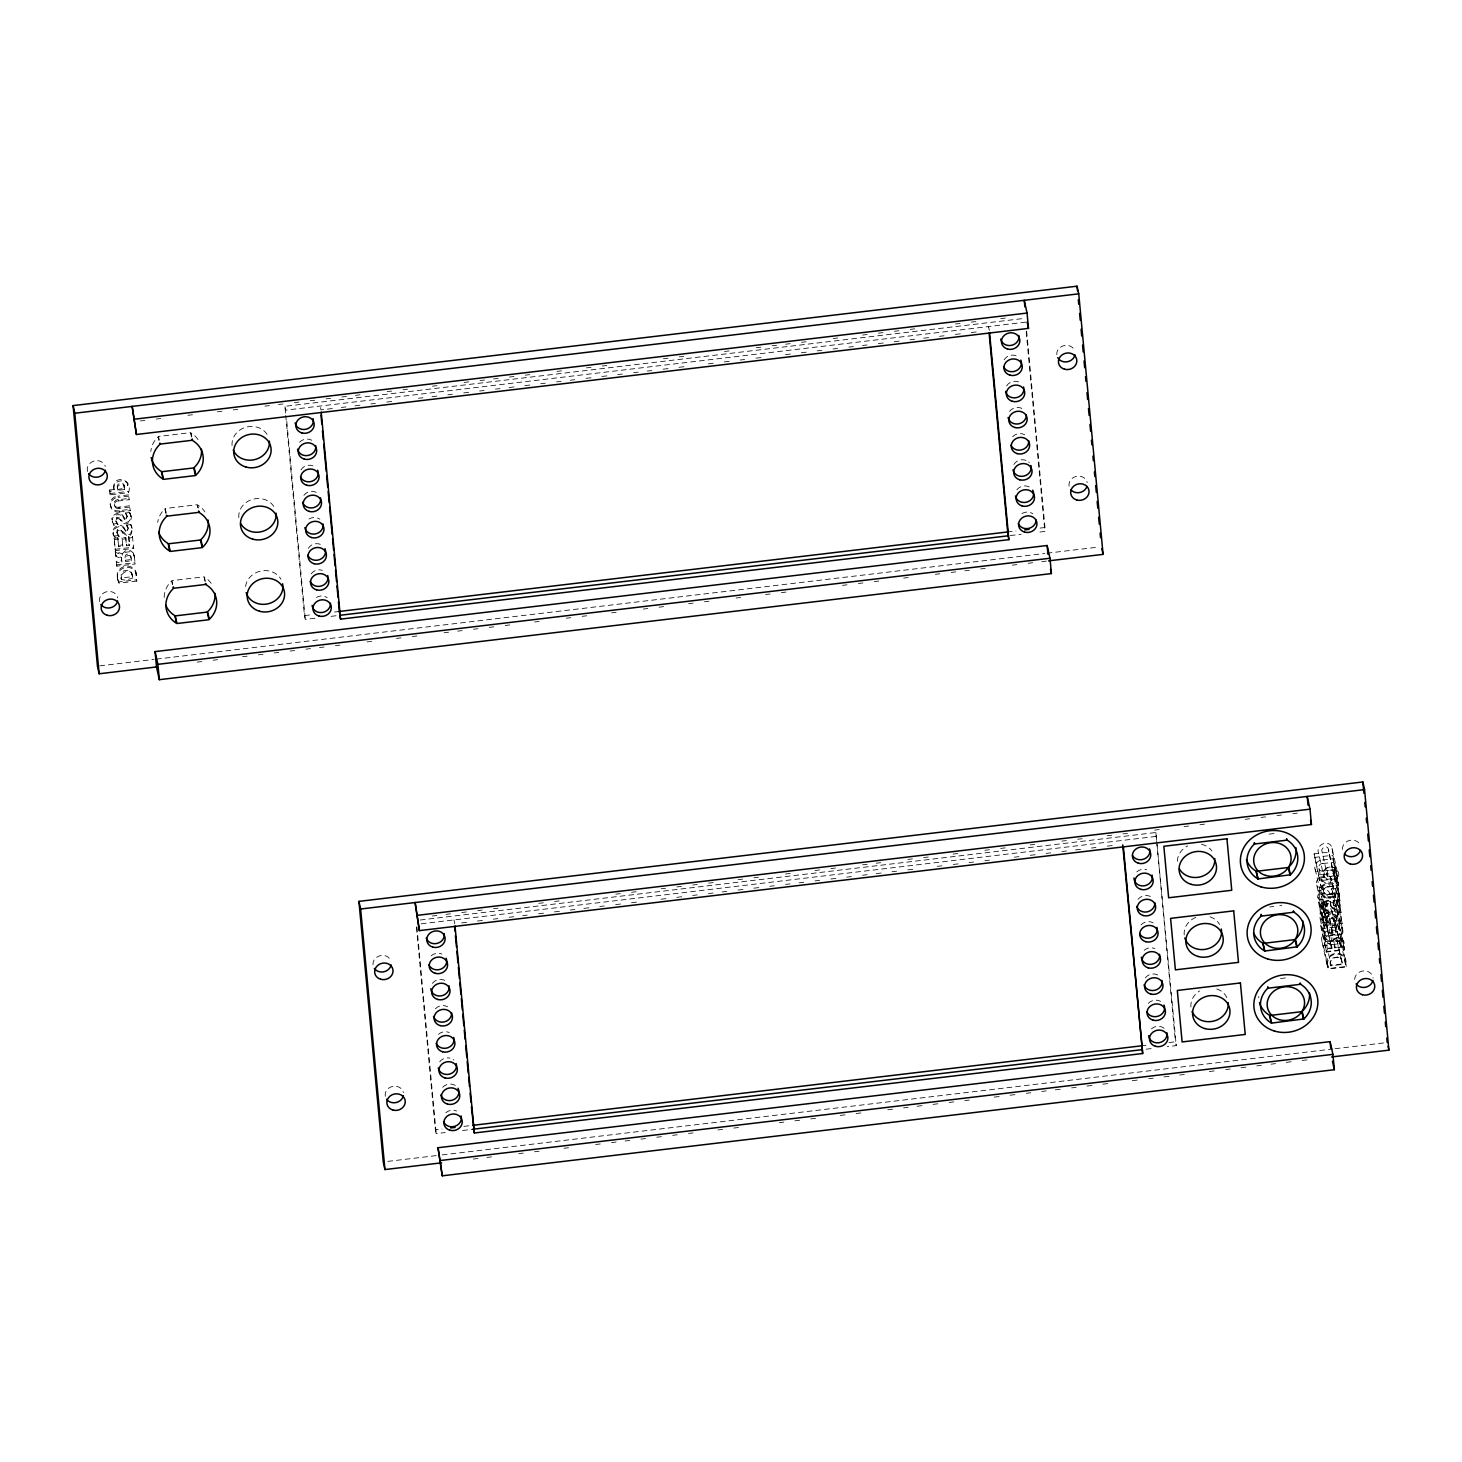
<?xml version="1.0" encoding="UTF-8"?>
<svg xmlns="http://www.w3.org/2000/svg" width="1462" height="1462" viewBox="0 0 1462 1462"><rect width="100%" height="100%" fill="white"/><g stroke="black" fill="none" stroke-linecap="round" stroke-linejoin="round"><path stroke-width="0.75" stroke-dasharray="5 3.75" d="M114.822 537.029C108.407 529.719 122.15 521.258 125.403 530.944A5.428 4.843 -12.5 0 0 125.878 531.547L126.097 531.748M115.26 551.064L115.535 552.344L122.388 555.194L122.095 553.915L115.26 551.064L115.644 555.121L121.364 557.461L121.675 559.836A15.497 13.834 -12.5 0 0 121.986 561.938L116.503 562.596L116.211 561.317L121.711 560.677L122.004 561.938M1331.663 944.817L1325.906 941.967C1322.306 934.858 1334.989 930.289 1336.688 937.763L1342.189 963.951L1331.096 965.267L1325.778 941.29C1323.896 936.228 1331.644 944.434 1332.887 940.413A5.172 4.624 -12.5 0 1 1335.044 938.677L1336.305 938.257A7.602 6.78 -12.5 0 1 1337.894 938.037L1339.649 938.202A4.697 4.203 -12.5 0 1 1341.129 938.878L1343.249 942.259L1344.017 949.459L1326.802 951.506L1326.564 948.966L1332.174 948.308A14.309 12.774 -12.5 0 1 1331.681 944.817M130.081 514.057L129.789 512.778A6.177 5.519 -12.5 0 1 130.575 515.245C131.251 518.297 129.789 521.971 126.408 522.409C122.991 523.926 116.668 514.533 122.296 522.391C127.413 527.106 133.535 519.101 130.538 514.514M121.364 557.461L121.383 558.575A15.497 13.834 -12.5 0 0 121.711 560.677M122.095 553.915L125.348 550.882L130.337 550.571L133.298 552.928L134.595 557.698L133.17 553.605L130.045 551.704L125.385 552.27L122.406 555.14M1326.655 917.789C1328.83 912.745 1337.931 912.928 1338.662 918.922L1344.638 949.916L1326.272 952.091L1320.771 925.19L1326.272 924.532A15.607 13.926 -12.5 0 1 1325.924 921.334L1320.186 918.995L1319.821 914.938L1326.655 917.789L1331.827 941.126L1324.992 938.275L1318.614 902.127L1322.361 901.67L1328.245 932.628L1332.357 932.153L1326.527 901.762L1330.256 901.323L1336.085 931.696L1339.119 931.349L1333.253 900.592L1336.999 900.153L1342.171 923.491L1343.176 934.328L1324.828 936.521L1323.786 925.464L1318.614 902.127M1344.053 943.63C1344.839 938.001 1334.623 934.309 1335.902 941.199A2.833 2.54 -12.5 0 0 1335.044 941.857L1334.203 945.695A14.437 12.884 -12.5 0 0 1334.605 948.016L1341.239 947.23L1339.813 941.309A2.357 2.102 -12.5 0 0 1339.046 940.87L1325.815 941.473M1335.482 906.001L1336.761 902.876L1330.128 876.889L1334.331 876.615A6.104 5.446 -12.5 0 1 1335.135 879.119C1334.879 898.49 1320.35 872.522 1320.35 884.327L1325.595 907.92L1327.405 910.698L1323.348 911.192L1322.233 909.455L1316.714 885.058C1313.918 878.114 1326.144 873.399 1328.574 881.549A5.428 4.843 -12.5 0 0 1329.031 882.153L1329.25 882.354M1336.487 937.672L1341.294 938.33L1343.834 942.259M125.75 518.791L127.121 516.269L125.988 520.07M126.865 530.779L128.217 528.184L127.103 532.058M1330.292 882.664L1331.535 879.283L1336.743 902.785M1331.425 894.634L1332.668 891.345L1337.931 915.121L1336.597 917.99M140.389 420.946L144.921 420.416M156.233 419.064L160.765 418.534M187.94 415.299L192.472 414.751M217.363 411.791L221.895 411.261M233.226 409.908L237.739 409.378M264.914 406.144L269.447 405.595M278.493 404.517L283.025 403.987M294.355 402.635L298.888 402.105M310.2 400.752L314.732 400.222M326.044 398.87L330.576 398.322M341.907 396.988L346.421 396.44M355.485 395.361L360.017 394.831M387.174 391.597L391.706 391.067M403.037 389.714L407.551 389.166M432.46 386.206L436.992 385.676M464.167 382.441L468.699 381.911M480.011 380.559L484.543 380.01M493.589 378.932L498.122 378.402M509.452 377.05L513.966 376.52M525.297 375.167L529.829 374.637M556.985 371.403L561.518 370.855M586.426 367.894L590.959 367.364M602.271 366.012L606.803 365.482M663.401 358.738L667.933 358.208M679.263 356.856L683.777 356.326M724.549 351.465L729.063 350.935M756.238 347.7L760.77 347.17M772.082 345.818L776.614 345.288M785.679 344.21L790.193 343.661M801.523 342.309L806.055 341.779M833.212 338.544L837.744 338.014M862.653 335.054L867.185 334.506M878.498 333.153L883.03 332.623M894.36 331.271L898.874 330.741M910.205 329.389L914.737 328.859M955.49 323.997L960.022 323.467M971.335 322.115L975.867 321.585M1000.776 318.625L1005.289 318.076M285.529 413.088L284.889 406.326L1024.935 318.314M1025.794 322.133L285.73 410.146L284.889 406.326M332.331 408.538L321 409.872L320.16 406.052M341.395 407.459L345.927 406.911M354.992 405.833L361.79 405.029M370.855 403.951L375.387 403.421M386.699 402.068L393.497 401.264M418.424 398.285L422.957 397.755M432.021 396.677L438.819 395.873M447.884 394.795L452.416 394.247M463.728 392.912L470.526 392.09M479.591 391.012L484.123 390.482M495.454 389.13L499.986 388.6M509.05 387.521L515.848 386.699M524.913 385.621L531.711 384.817M540.757 383.738L545.289 383.208M556.62 381.856L561.152 381.326M570.217 380.248L574.749 379.7M586.079 378.347L592.878 377.543M601.942 376.465L608.74 375.661M617.786 374.583L622.319 374.034M633.649 372.7L638.181 372.152M647.246 371.074L651.778 370.544M663.108 369.192L669.907 368.387M678.971 367.309L685.769 366.505M708.412 363.8L715.21 362.996M724.275 361.918L731.073 361.114M740.137 360.036L744.67 359.488M756 358.153L762.798 357.331M785.441 354.645L792.24 353.841M801.304 352.762L808.102 351.94M817.167 350.862L821.699 350.332M833.029 348.979L837.562 348.449M848.874 347.097L853.406 346.567M862.47 345.489L867.003 344.941M878.333 343.588L885.131 342.784M894.196 341.706L900.994 340.902M910.058 339.824L914.591 339.275M923.637 338.197L930.435 337.393M939.499 336.315L944.032 335.785M955.362 334.433L962.16 333.628M971.225 332.55L978.023 331.746M109.559 490.008L114.091 489.459L114.383 490.739L109.833 491.269L109.559 490.008L110.162 494.832L128.528 492.657C133.846 477.891 110.783 474.108 114.091 489.459M118.056 490.3A15.863 14.163 -12.5 0 1 117.892 489.423L124.215 488.253L124.489 489.532L118.056 490.3L117.764 489.021A15.863 14.163 -12.5 0 1 117.618 488.162C114.913 482.423 126.244 480.76 124.215 488.253M109.888 493.571L128.236 491.378L128.528 492.657M128.565 494.887L118.038 496.13L118.312 497.409L128.857 496.148L128.565 494.887L129.186 499.712L118.568 500.973L118.276 499.712L128.894 498.451L129.186 499.712M129.588 505.815L118.97 507.076L119.244 508.356L129.88 507.095L129.588 505.815L130.209 510.658L119.665 511.901L119.391 510.64L129.917 509.379L130.209 510.658M125.568 513.016L129.606 512.541L129.88 513.82L125.86 514.295L125.568 513.016L127.103 516.196L126.171 513.747M113.616 523.981L117.673 523.506L117.965 524.767L113.89 525.26L112.245 521.039L113.707 525.041M126.701 525.004L130.721 524.529L130.995 525.808L126.975 526.283L126.701 525.004L128.382 528.677M114.73 535.969L118.806 535.494L119.08 536.755L115.023 537.248C107.475 530.085 120.725 519.156 125.129 529.683A5.428 4.843 -12.5 0 0 125.586 530.267L125.823 530.468M132.439 536.28L133.736 548.414L115.37 550.589L114.054 538.254L117.801 537.815L118.787 546.697L122.899 546.221L121.967 537.906L125.695 537.449L126.646 545.765L129.679 545.417L128.693 536.718L132.439 536.28L132.713 537.559L128.985 537.998M114.054 538.254L114.347 539.533L118.075 539.094M125.988 538.729L122.241 539.167L121.967 537.906M117.801 537.815L118.513 545.436L122.625 544.942L122.899 546.221M125.695 537.449L126.353 544.504L129.387 544.138L129.679 545.417M115.096 549.31L133.444 547.135L133.736 548.414M125.33 560.238L130.886 559.58L131.16 560.86L125.604 561.518L125.33 560.238A12.299 10.983 -12.5 0 1 125.147 559.306L125.421 560.586A12.299 10.983 -12.5 0 0 125.604 561.518M116.54 564.88L134.906 562.706L135.18 563.985L116.832 566.159L116.211 561.317M132.457 576.741L131.489 572.318L128.455 570.18L123.758 570.856L121.108 574.237L121.565 578.915L121.328 577.874L132.457 576.741L132.75 578.02C106.525 587.267 130.94 558.648 132.75 578.02M136.788 581.072L119.08 583.174L118.806 581.913L136.496 579.793L136.788 581.072L135.71 572.757M285.73 415.336L304.443 615.593L310.894 614.826M334.56 612.011L338.855 611.5M1007.208 532.004L1015.98 530.962M1040.103 528.093L1044.489 527.563L1045.348 531.382L1036.558 532.442M304.443 615.593L305.284 619.413L316.048 618.134M331.106 616.343L337.558 615.575M1010.242 535.567L1021.207 534.27M99.708 665.868L154.095 659.399M156.361 659.124L1044.727 553.477M1046.993 553.203L1099.113 547.007M197.26 662.103L201.793 661.573M213.105 660.221L217.637 659.673M242.546 656.712L247.078 656.182M258.39 654.83L262.922 654.3M274.235 652.947L278.767 652.418M290.097 651.065L294.611 650.517M305.942 649.183L310.474 648.635M319.52 647.556L324.052 647.026M335.365 645.674L339.897 645.144M367.072 641.909L371.604 641.361M396.513 638.401L401.027 637.871M412.357 636.518L416.889 635.988M444.046 632.754L448.578 632.205M457.643 631.145L462.156 630.597M473.487 629.245L478.019 628.715M489.331 627.362L493.864 626.832M505.176 625.48L509.708 624.95M534.617 621.99L539.149 621.441M566.324 618.207L570.838 617.677M582.168 616.324L586.701 615.794M611.591 612.834L616.123 612.286M643.298 609.051L647.83 608.521M659.143 607.169L663.675 606.639M688.584 603.678L693.116 603.13M704.428 601.777L708.96 601.247M736.135 598.013L740.649 597.483M765.558 594.522L770.09 593.974M781.402 592.622L785.935 592.092M842.551 585.367L847.065 584.818M858.395 583.466L862.927 582.936M874.239 581.584L878.772 581.054M903.68 578.093L908.213 577.545M935.369 574.31L939.902 573.78M951.232 572.428L955.746 571.898M964.81 570.82L969.343 570.271M980.655 568.937L985.187 568.389M1012.362 565.154L1016.876 564.624M1028.206 563.272L1032.739 562.742M1041.785 561.664L1046.317 561.116M432.386 915.998L436.919 915.45M445.983 914.371L450.515 913.841M461.828 912.489L466.36 911.959M477.672 910.607L482.204 910.077M493.535 908.724L498.049 908.194M538.802 903.333L543.334 902.803M554.665 901.451L559.178 900.921M615.794 894.177L620.327 893.647M631.639 892.295L636.171 891.765M661.08 888.805L665.594 888.256M676.924 886.904L681.456 886.374M692.769 885.022L697.301 884.492M708.613 883.139L713.145 882.609M738.054 879.649L742.586 879.101M753.899 877.748L758.431 877.218M785.606 873.984L790.138 873.454M815.028 870.493L819.561 869.945M830.891 868.592L835.423 868.062M862.58 864.828L867.112 864.298M876.177 863.22L880.691 862.671M907.865 859.437L912.398 858.907M923.71 857.554L928.242 857.024M953.151 854.064L957.683 853.516M984.858 850.281L989.372 849.751M1000.702 848.399L1005.235 847.869M1030.125 844.908L1034.657 844.36M1061.832 841.125L1066.365 840.595M1077.677 839.243L1082.209 838.713M1107.118 835.752L1111.65 835.204M1122.962 833.87L1127.494 833.322M1154.669 830.087L1159.183 829.557M1184.092 826.597L1188.624 826.048M1199.937 824.714L1204.469 824.166M1245.222 819.323L1249.754 818.775M1261.085 817.441L1265.599 816.892M1276.929 815.558L1281.461 815.01M1292.773 813.658L1297.306 813.128M420.197 920.018L1155.875 832.518L1176.27 1045.604L1167.206 1046.664M421.184 923.82L1156.716 836.337M461.59 922.942L468.388 922.12M477.453 921.042L484.251 920.238M493.315 919.159L497.848 918.629M509.178 917.277L513.71 916.729M522.756 915.669L527.289 915.121M538.619 913.768L545.417 912.964M554.482 911.886L561.28 911.082M570.344 910.004L574.877 909.455M583.941 908.377L590.739 907.573M599.785 906.495L604.318 905.965M615.648 904.612L622.447 903.808M631.511 902.73L638.309 901.926M660.97 899.221L667.768 898.417M676.815 897.339L683.613 896.535M692.677 895.457L697.21 894.908M708.54 893.556L713.072 893.026M722.137 891.948L726.669 891.418M737.999 890.066L744.798 889.261M753.844 888.183L760.642 887.361M769.706 886.283L774.239 885.753M785.569 884.4L790.101 883.87M799.166 882.792L803.698 882.244M815.028 880.892L819.561 880.362M830.873 879.009L837.671 878.205M846.736 877.127L851.268 876.597M862.598 875.245L867.13 874.696M876.195 873.618L882.993 872.814M892.058 871.736L896.59 871.206M907.902 869.853L914.7 869.049M937.361 866.345L941.893 865.815M953.224 864.462L960.022 863.658M969.087 862.58L973.619 862.032M984.931 860.698L989.463 860.149M1014.39 857.189L1018.923 856.641M1030.253 855.307L1037.051 854.502M1046.116 853.424L1050.648 852.876M1061.96 851.524L1066.492 850.994M1075.557 849.915L1082.355 849.111M1091.42 848.033L1095.952 847.485M1107.282 846.132L1114.081 845.328M1269.034 834.126L1275.047 833.413M1314.119 853.863L1318.651 853.333L1323.823 876.67L1319.291 877.2L1314.119 853.863L1319.619 880.764L1337.968 878.589C1343.267 864.225 1319.839 862.781 1323.823 876.67M1322.324 852.894L1328.775 852.127L1333.947 875.464L1327.496 876.231L1322.324 852.894A15.863 14.163 -12.5 0 1 1322.178 852.017C1319.729 848.709 1327.185 843.903 1328.465 849.276L1333.947 875.464M1314.448 857.426L1332.796 855.252L1337.968 878.589M1322.598 860.003L1333.125 858.742L1338.297 882.079L1338.625 885.643L1328.008 886.904M1322.836 863.567L1333.454 862.306L1338.625 885.643M1323.53 870.95L1334.148 869.689L1339.32 893.026L1339.649 896.59L1329.122 897.832M1323.951 874.495L1334.477 873.253L1339.649 896.59M1327.77 883.34L1338.297 882.079M1332.357 932.153L1322.233 887.361L1318.176 887.854L1328.245 932.628M1337.858 914.773L1331.261 888.878L1335.446 888.604A6.104 5.446 -12.5 0 1 1336.25 891.107L1335.025 896.626L1329.927 898.216L1324.316 892.898L1321.538 894.086L1321.63 887.434A6.488 5.793 -12.5 0 1 1323.457 885.442L1337.785 882.664L1338.004 885.204L1325.193 887.379A4.112 3.655 -12.5 0 0 1323.804 888.987L1319.016 891.144L1317.719 896.407L1323.348 921.444L1324.462 923.18L1328.538 922.686L1323.348 899.349L1321.502 896.407L1326.71 919.909L1328.538 922.686M1328.702 894.287L1339.32 893.026M1323.348 899.349L1319.291 899.843L1324.462 923.18M1269.784 906.933L1273.786 906.458M1279.78 905.746L1281.772 905.508M1335.299 900.226L1339.521 899.989A6.177 5.519 -12.5 0 1 1340.307 902.456M1330.256 901.323L1330.913 908.359L1333.947 908.012L1339.119 931.349M1319.656 913.183L1338.004 910.99L1343.176 934.328M1336.432 912.215L1340.636 911.977A6.177 5.519 -12.5 0 1 1341.44 914.444M1340.617 946.791L1335.446 923.454L1329.89 924.112A12.299 10.983 -12.5 0 1 1329.707 923.18C1327.24 920.676 1333.6 914.7 1335.062 920.018L1340.617 946.791L1335.062 947.449L1329.835 923.874M1323.786 925.464L1327.533 925.007M1338.424 923.929L1342.171 923.491M1331.699 925.099L1335.427 924.66M1321.1 928.754L1339.466 926.561L1344.638 949.916M1340.873 938.238A9.686 8.644 -12.5 0 0 1330.621 930.015A9.686 8.644 -12.5 0 0 1321.685 940.157A15.534 13.852 -12.5 0 0 1321.904 941.089L1321.959 941.546A20.779 18.549 -12.5 0 0 1322.233 942.917L1322.434 943.63A10.874 9.704 -12.5 0 0 1323.165 945.494L1341.056 943.666L1346.228 967.003L1328.355 968.813A10.874 9.704 -12.5 0 1 1327.624 966.967L1327.441 966.364A20.779 18.549 -12.5 0 1 1327.167 965.048L1327.076 964.5A15.534 13.852 -12.5 0 1 1326.984 963.476M1320.771 925.19L1325.943 948.527L1331.443 947.869L1326.18 924.13M1280.511 978.535L1286.505 977.822M416.451 927.292L435.365 1129.797L441.944 1129.011M463.874 1126.398L472.646 1125.356M1141 1045.878L1147.451 1045.111M1168.96 1042.552L1175.411 1041.785L1176.27 1045.604M435.365 1129.797L436.206 1133.617L445.27 1132.538M462.54 1130.492L472.427 1129.304M1146.153 1049.186L1151.362 1048.565M387.795 1161.376L439.916 1155.181M442.182 1154.907L1332.814 1048.985M1335.08 1048.711L1384.934 1042.79M473.341 1159.037L477.873 1158.507M486.937 1157.429L491.524 1156.881M518.663 1153.646L523.232 1153.116M534.525 1151.764L539.076 1151.234M563.985 1148.273L568.517 1147.725M595.674 1144.49L600.242 1143.96M611.536 1142.608L616.105 1142.06M625.115 1141L629.702 1140.451M640.959 1139.117L645.564 1138.569M656.803 1137.217L661.427 1136.668M672.666 1135.334L677.29 1134.786M688.511 1133.452L693.043 1132.922M717.952 1129.962L722.63 1129.395M733.796 1128.061L738.493 1127.513M779.283 1122.652L783.815 1122.122M794.926 1120.806L799.677 1120.239M810.77 1118.905L815.54 1118.339M840.211 1115.415L844.999 1114.848M856.056 1113.532L860.862 1112.947M887.763 1109.749L892.588 1109.183M903.607 1107.867L908.14 1107.337M917.186 1106.259L922.047 1105.674M933.048 1104.377L937.91 1103.792M949.24 1102.439L953.772 1101.909M964.737 1100.594L969.269 1100.064M994.178 1097.103L999.113 1096.518M1010.023 1095.221L1014.975 1094.618M1026.306 1093.284L1030.838 1092.735M1041.712 1091.438L1046.244 1090.908M1055.308 1089.83L1060.297 1089.245M1071.628 1087.892L1076.16 1087.344M1086.997 1086.065L1092.023 1085.462M1102.86 1084.183L1107.885 1083.58M1132.282 1080.674L1137.345 1080.071M1148.675 1078.718L1153.207 1078.188M1163.99 1076.909L1169.07 1076.306M1179.834 1075.027L1184.366 1074.479M1209.275 1071.518L1214.392 1070.915M1225.723 1069.563L1230.255 1069.014M1240.964 1067.753L1246.117 1067.132M1256.808 1065.871L1261.341 1065.323M1271.063 1064.172L1275.595 1063.623M1286.249 1062.362L1291.458 1061.741M1302.094 1060.48L1307.32 1059.859M1334.952 905.983L1334.349 905.618A5.428 4.843 -12.5 0 1 1333.746 904.887C1331.425 897.156 1319.345 900.811 1321.886 908.395M1320.186 918.995L1325.376 942.332L1331.096 944.671L1331.425 947.778L1325.924 921.334M115.644 555.121L115.918 556.401L121.638 558.74M1329.013 897.887L1329.159 897.942A8.406 7.511 -12.5 0 1 1319.912 891.601A8.406 7.511 -12.5 0 1 1327.752 883.103M1330.347 894.324L1330.237 894.214A5.428 4.843 -12.5 0 1 1329.689 893.538C1328.94 889.499 1320.753 886.922 1324.207 893.245A4.075 3.637 -12.5 0 0 1325.467 894.324L1338.79 893.611L1339.028 896.133L1324.499 896.773A6.542 5.848 -12.5 0 1 1322.361 895.256L1321.484 894.269L1321.52 896.48M1335.464 917.606L1335.336 917.478A5.428 4.843 -12.5 0 1 1334.861 916.875C1332.339 909.126 1320.515 912.8 1323.019 920.384M124.672 518.462L124.617 518.407A5.428 4.843 -12.5 0 1 124.014 517.694C120.652 508.337 109.065 516.305 112.263 520.088C112.355 513.473 122.552 512.632 124.288 518.955A5.428 4.843 -12.5 0 0 124.763 519.558L124.983 519.759M1322.233 887.361L1320.35 884.327M117.965 524.767L115.973 521.02L117.673 523.506M119.08 536.755L116.96 532.625L118.806 535.494M116.923 522.665L117.307 524.036M1317.975 887.635L1316.714 885.058M1319.108 899.623L1317.847 897.047M1330.128 876.889L1331.516 879.192M1331.261 888.878L1332.65 891.253M126.975 526.283L128.126 527.563M119.701 518.041L116.54 517.237L115.973 521.093L117.326 518.224L120.085 519.449M117.289 534.05C116.247 521.404 131.452 547.647 132.128 528.714A6.177 5.519 -12.5 0 0 131.233 526.009L130.904 524.767A6.177 5.519 -12.5 0 1 131.708 527.234C131.47 546.733 116.521 520.253 116.96 532.625M122.333 533.1L122.059 531.821M120.871 530.103L121.2 531.437M134.084 555.304L134.467 556.73M127.706 485.567C129.149 478.732 110.381 478.458 114.383 490.739M136.587 575.644A9.686 8.644 -12.5 0 0 126.353 567.42A9.686 8.644 -12.5 0 0 117.399 577.563L117.435 577.837A20.779 18.549 -12.5 0 0 117.673 579.062L118.148 581.035M118.093 580.834L118.13 580.944A10.874 9.704 -12.5 0 0 118.879 582.899M131.16 560.86C132.786 553.422 124.453 551.338 125.056 558.594C123.539 556.675 132.603 552.197 130.886 559.58M1331.06 965.084C1327.551 959.236 1339.813 953.041 1341.86 961.119M121.328 577.874L121.657 579.336M1337.291 871.809L1332.083 848.289C1330.018 838.42 1314.777 844.506 1318.651 853.333M117.527 577.545A15.534 13.852 -12.5 0 0 117.618 578.495L117.874 579.756A10.874 9.704 -12.5 0 0 118.605 581.62L118.915 582.881M117.709 579.116L117.709 579.153A20.779 18.549 -12.5 0 0 117.965 580.323M1333.636 872.613C1332.942 868.483 1326.107 869.579 1327.35 875.354A15.863 14.163 -12.5 0 0 1327.496 876.231M1340.234 943.356C1339.503 939.171 1333.198 941.418 1334.879 946.517A12.299 10.983 -12.5 0 0 1335.062 947.449M114.365 504.335L114.749 506.016M134.047 554.792L134.212 555.597M1325.541 907.756C1325.376 895.968 1340.727 921.572 1340.435 902.547M1326.674 919.744C1326.473 908.012 1342.043 933.505 1341.549 914.536M1335.153 878.552L1340.325 901.89M1334.166 876.414L1339.338 899.751M1336.268 890.541L1341.44 913.878M1335.281 888.403L1340.453 911.74M1340.362 937.032L1345.552 960.37M1330.913 908.359L1336.085 931.696M1337.017 940.596L1342.189 963.951M1318.943 868.3L1324.115 891.637M1315.233 869.177L1320.442 892.697M1323.366 945.768L1328.538 969.105M1322.123 942.478L1327.332 965.962M989.354 330.394L988.495 326.574L988.915 331.07M453.951 919.927L454.792 923.746M191.778 436.718L190.919 432.898A25.53 22.789 -12.5 0 1 199.49 442.091M191.449 436.937L190.499 432.642L158.517 436.444L159.358 440.263M198.284 507.844L197.662 504.975A25.53 22.789 -12.5 0 1 204.972 511.974M197.973 508.063L197.224 504.719L165.243 508.52L166.302 513.29M205.338 581.364L204.388 577.07A25.53 22.789 -12.5 0 1 212.374 585.147M204.918 581.108L203.967 576.814L171.986 580.615L172.936 584.91M158.974 440.61L158.134 436.791A25.53 22.789 -12.5 0 0 150.805 451.52M165.937 513.655L164.877 508.886A25.53 22.789 -12.5 0 0 157.677 522.373M172.461 584.782L171.602 580.962A25.53 22.789 -12.5 0 0 164.292 599.347M127.432 484.032L127.706 485.311M123.831 485.146L124.489 489.532M126.975 515.41L127.249 516.689M127.285 525.735L127.578 526.996M124.014 517.694L124.288 518.955M122.899 516.031L123.192 517.31M125.129 529.683L125.403 530.944M124.014 528.02L124.307 529.299M130.483 556.035L130.922 558.338M120.944 519.832L121.218 521.112M126.353 544.504L126.646 545.765M132.274 574.822L132.567 576.101M115.882 520.801L116.156 522.062M118.148 534.763L118.422 536.024M110.801 505.87L111.094 507.15M118.513 545.436L118.787 546.697M112.245 520.874L112.355 522.044M113.195 532.753L113.469 534.032M121.2 577.344L121.474 578.605M1328.465 849.276L1328.775 852.127M131.671 526.503L132.11 528.604M1338.662 918.922L1339.466 926.561M1332.083 848.289L1332.796 855.252M1335.062 920.018L1335.446 923.454M132.128 573.908L132.366 575.242M130.977 516.506L130.794 516.579A6.177 5.519 -12.5 0 0 130.118 514.021M117.362 577.38L117.344 577.307A15.534 13.852 -12.5 0 1 117.252 576.266A9.686 8.644 -12.5 0 1 126.079 566.141A9.686 8.644 -12.5 0 1 136.313 574.365M1334.331 873.326L1332.96 870.329A3.088 2.76 -12.5 0 0 1331.736 869.762L1328.337 870.31A3.125 2.796 -12.5 0 0 1327.478 871.041L1326.674 874.605A17.599 15.716 -12.5 0 0 1327.039 876.798L1334.568 875.902L1334.148 869.689M117.855 489.112C115.279 485.823 124.051 481.144 124.307 487.467M1345.734 961.594L1346.228 967.003M1333.125 858.742L1333.454 862.306M1336.999 900.153L1338.004 910.99M1340.563 938.238L1341.056 943.666M1333.253 900.592L1333.947 908.012M1326.527 901.762L1327.185 908.816L1323.073 909.291L1322.361 901.67M1319.291 877.2L1319.619 880.764M1324.992 938.275L1325.376 942.332M1325.943 948.527L1326.272 952.091M1155.875 832.518L1175.411 1041.785M1026.635 331.143L1045.348 531.382M1026.196 331.819L1044.489 527.563M416.871 926.616L436.206 1133.617M286.79 421.403L305.284 619.413M134.321 556.419L135.18 563.985M128.693 536.718L129.387 544.138M109.833 491.269L110.162 494.832M114.347 539.533L115.37 550.589M115.535 552.344L115.918 556.401M116.503 562.596L116.832 566.159M1339.905 902.986L1338.351 907.957A4.112 3.655 -12.5 0 1 1336.707 908.925L1335.373 909.181A3.947 3.527 -12.5 0 1 1333.417 908.816L1328.885 903.918A2.485 2.211 -12.5 0 0 1326.929 903.553A2.303 2.047 -12.5 0 0 1325.614 904.32L1324.864 907.171A6.743 6.031 -12.5 0 0 1326.308 910.314L1323.622 910.625A7.127 6.36 -12.5 0 1 1322.379 907.354M1325.979 919.159L1326.747 916.308A2.303 2.047 -12.5 0 1 1328.044 915.541A2.485 2.211 -12.5 0 1 1330.018 915.906L1334.55 920.804A3.947 3.527 -12.5 0 0 1336.487 921.17L1337.821 920.914A4.112 3.655 -12.5 0 0 1339.466 919.945L1341.019 914.974A7.858 7.018 -12.5 0 0 1340.398 912.58L1337.492 912.599A6.067 5.409 -12.5 0 1 1338.461 915.048A6.817 6.086 -12.5 0 1 1338.552 915.925L1337.821 917.917A1.827 1.626 -12.5 0 1 1337.072 918.392A2.01 1.791 -12.5 0 1 1336.432 918.52L1331.334 913.604A4.55 4.075 -12.5 0 0 1329.305 912.982L1328.921 912.964A5.775 5.154 -12.5 0 0 1327.642 913.092L1326.217 913.567A4.752 4.24 -12.5 0 0 1324.627 914.792L1323.421 919.342M1322.306 907.354L1323.512 902.803A4.752 4.24 -12.5 0 1 1325.102 901.579L1326.527 901.104A5.775 5.154 -12.5 0 1 1327.807 900.976L1328.19 900.994A4.55 4.075 -12.5 0 1 1330.219 901.615L1335.318 906.531A2.01 1.791 -12.5 0 0 1335.939 906.403A1.827 1.626 -12.5 0 0 1336.707 905.928L1337.419 903.936A6.817 6.086 -12.5 0 0 1337.383 903.041A6.067 5.409 -12.5 0 0 1336.378 900.61L1339.265 900.61A7.858 7.018 -12.5 0 1 1339.868 902.986M99.562 601.558A9.247 8.26 -12.5 0 1 107.055 591.617A9.247 8.26 -12.5 0 1 117.709 597.903M87.537 471.513A9.247 8.26 -12.5 0 1 93.988 461.042A9.247 8.26 -12.5 0 1 105.301 466.378M232.074 445.526A18.805 16.776 -12.5 0 1 245.707 427.288A18.805 16.776 -12.5 0 1 267.491 435.073M238.818 517.603A18.805 16.776 -12.5 0 1 253.328 499.127A18.805 16.776 -12.5 0 1 274.966 508.648M245.579 586.609A18.805 16.776 -12.5 0 1 260.839 571.039A18.805 16.776 -12.5 0 1 280.96 579.244M1069.087 486.243A9.247 8.26 -12.5 0 1 1076.58 476.301A9.247 8.26 -12.5 0 1 1087.235 482.588M1056.77 354.718A9.247 8.26 -12.5 0 1 1064.336 345.525A9.247 8.26 -12.5 0 1 1074.826 351.063M299.582 442.292A9.247 8.26 -12.5 0 1 311.808 440.263M300.953 469.905A9.247 8.26 -12.5 0 1 313.435 466.012M303.895 495.307A9.247 8.26 -12.5 0 1 318.149 493.608M309.049 518.992A9.247 8.26 -12.5 0 1 319.886 519.211M308.281 548.378A9.247 8.26 -12.5 0 1 320.763 544.485M311.223 573.78A9.247 8.26 -12.5 0 1 322.371 570.308M316.377 597.465A9.247 8.26 -12.5 0 1 327.214 597.684M1004.138 359.816A9.247 8.26 -12.5 0 1 1017.424 356.326M1006.587 385.986A9.247 8.26 -12.5 0 1 1019.069 382.075M1009.529 411.389A9.247 8.26 -12.5 0 1 1023.071 409.141M1012.545 436.827A9.247 8.26 -12.5 0 1 1024.771 434.799M1013.915 464.459A9.247 8.26 -12.5 0 1 1026.397 460.548M1028.663 462.01A9.247 8.26 -12.5 0 1 1029.285 462.632M1016.858 489.861A9.247 8.26 -12.5 0 1 1031.112 488.162M1022.011 513.546A9.247 8.26 -12.5 0 1 1032.848 513.765M119.281 508.575A4.404 3.929 -12.5 0 1 114.292 505.212A4.404 3.929 -12.5 0 1 118.55 500.753M119.007 507.296A4.404 3.929 -12.5 0 1 114.018 503.951A4.404 3.929 -12.5 0 1 118.276 499.474M119.701 512.139A8.406 7.511 -12.5 0 1 110.454 505.669A8.406 7.511 -12.5 0 1 118.294 497.171M119.427 510.878A8.406 7.511 -12.5 0 1 110.18 504.408A8.406 7.511 -12.5 0 1 118.02 495.892M1328.739 894.506A4.404 3.929 -12.5 0 1 1323.75 891.144A4.404 3.929 -12.5 0 1 1328.008 886.685M1323.567 871.169A4.404 3.929 -12.5 0 1 1318.578 867.807A4.404 3.929 -12.5 0 1 1322.836 863.348M1323.987 874.733A8.406 7.511 -12.5 0 1 1314.74 868.264A8.406 7.511 -12.5 0 1 1322.58 859.766M1326.856 963.495A9.686 8.644 -12.5 0 1 1335.811 953.352A9.686 8.644 -12.5 0 1 1346.045 961.576M1342.481 849.477A9.247 8.26 -12.5 0 1 1350.066 840.284A9.247 8.26 -12.5 0 1 1360.555 845.804M1354.671 979.522A9.247 8.26 -12.5 0 1 1363.534 970.896A9.247 8.26 -12.5 0 1 1373.074 978.078M1258.745 997.742A25.53 22.789 -12.5 0 1 1258.745 996.536M1190.927 1007.026A18.805 16.776 -12.5 0 1 1199.626 990.962M1216.749 988.933A18.805 16.776 -12.5 0 1 1227.075 998.071M1184.202 934.949A18.805 16.776 -12.5 0 1 1196.208 917.241M1210.024 916.838A18.805 16.776 -12.5 0 1 1219.6 924.496M1177.403 861.337A18.805 16.776 -12.5 0 1 1187.802 845.895M1201.526 844.268A18.805 16.776 -12.5 0 1 1211.961 850.975M372.956 964.792A9.247 8.26 -12.5 0 1 380.54 955.6A9.247 8.26 -12.5 0 1 391.03 961.119M385.292 1096.299A9.247 8.26 -12.5 0 1 392.766 1086.376A9.247 8.26 -12.5 0 1 403.439 1092.644M1151.453 1028.864A9.247 8.26 -12.5 0 1 1165.086 1029.138M1148.346 1003.352A9.247 8.26 -12.5 0 1 1160.572 1001.324M1145.331 977.914A9.247 8.26 -12.5 0 1 1158.891 975.647M1144.125 950.391A9.247 8.26 -12.5 0 1 1154.87 948.6M1141.018 924.879A9.247 8.26 -12.5 0 1 1153.244 922.851M1138.003 899.441A9.247 8.26 -12.5 0 1 1151.563 897.175M1136.778 871.919A9.247 8.26 -12.5 0 1 1146.701 869.799M445.819 1112.783A9.247 8.26 -12.5 0 1 456.583 1110.992M442.712 1087.271A9.247 8.26 -12.5 0 1 455.705 1085.736M439.696 1061.832A9.247 8.26 -12.5 0 1 449.967 1058.104M453.257 1059.584A9.247 8.26 -12.5 0 1 453.951 1060.133M438.49 1034.31A9.247 8.26 -12.5 0 1 449.254 1032.519M435.384 1008.817A9.247 8.26 -12.5 0 1 447.61 1006.77M432.368 983.359A9.247 8.26 -12.5 0 1 445.928 981.112M431.162 955.837A9.247 8.26 -12.5 0 1 441.908 954.046M1325.961 919.159A6.743 6.031 -12.5 0 0 1327.423 922.303L1324.736 922.613A7.127 6.36 -12.5 0 1 1323.494 919.342M1324.115 873.289L1324.152 874.879A14.876 13.286 -12.5 0 0 1324.517 877.109L1319.912 877.657L1320.149 880.179L1337.346 878.132L1336.597 871.389L1334.678 868.227A5.501 4.916 -12.5 0 0 1332.613 867.185L1330.767 867.003A7.694 6.871 -12.5 0 0 1328.647 867.35L1327.386 867.861A5.684 5.08 -12.5 0 0 1325.431 869.488L1324.115 873.289M1327.587 962.033L1327.587 963.915A18.64 16.63 -12.5 0 0 1328.373 967.478L1328.867 968.538L1345.607 966.546L1344.821 959.858L1342.153 955.782A8.023 7.164 -12.5 0 0 1338.461 954.211L1336.707 954.101A10.015 8.936 -12.5 0 0 1333.911 954.558L1332.229 955.234A8.37 7.456 -12.5 0 0 1329.031 957.994L1327.587 962.033M1330.164 962.033L1330.164 963.403A13.524 12.061 -12.5 0 0 1330.676 965.834L1342.81 964.39L1341.202 958.524A5.61 5.007 -12.5 0 0 1338.37 956.879L1332.503 958.049A5.647 5.026 -12.5 0 0 1330.932 959.73L1330.164 962.033M1331.864 941.071L1336.049 937.782L1331.864 941.071M1327.003 925.592L1324.408 925.903L1325.358 935.936L1342.555 933.889L1341.641 924.057L1339.046 924.368L1339.74 931.787L1335.574 932.281L1334.916 925.245L1332.321 925.556L1332.978 932.592L1327.715 933.213L1327.003 925.592"/><path stroke-width="1.5" d="M1257.612 878.68A25.53 22.789 -12.5 0 1 1254.378 844.031L1287.163 840.12A25.53 22.789 -12.5 0 1 1290.398 874.788L1258.033 878.936L1255.913 871.041A25.53 22.789 -12.5 0 1 1246.392 859.546M1264.338 950.775A25.53 22.789 -12.5 0 1 1261.103 916.107L1293.888 912.215A25.53 22.789 -12.5 0 1 1297.123 946.864L1264.776 951.031L1262.656 943.136A25.53 22.789 -12.5 0 1 1253.574 932.793M1271.081 1022.852A25.53 22.789 -12.5 0 1 1267.846 988.202L1300.632 984.292A25.53 22.789 -12.5 0 1 1303.866 1018.959L1271.501 1023.108L1269.381 1015.213A25.53 22.789 -12.5 0 1 1259.495 1002.53M156.507 666.946L155.063 651.613L1047.139 545.509L1049.972 558.246L1051.397 573.579L159.321 679.684L156.507 666.946L99.142 673.781L97.442 666.142L73.1 405.595L1077.055 286.186L1078.737 293.825L1103.079 554.372L1048.583 560.86M73.1 405.595L74.8 413.234L1078.737 293.825M134.979 419.137L1027.055 313.051L1028.499 328.383L136.423 434.488L132.165 406.418L136.423 434.488M338.855 611.5L1007.208 532.004M1024.752 529.92L1029.138 529.39M1008.89 539.642L1008.049 535.823L339.714 615.319L340.555 619.139L1008.89 539.642L989.555 332.642M155.063 651.613L157.896 664.333L1049.972 558.246M441.615 1162.82L384.945 1169.563L383.263 1161.924L358.921 901.378L1362.858 781.969L1364.558 789.608L1388.9 1050.155L1331.535 1056.971M358.921 901.378L360.621 909.017L1364.558 789.608M417.931 915.267L1310.007 809.162L1311.451 824.513L419.375 930.618L415.117 902.529L419.375 930.618M450.716 1127.97L455.102 1127.44M472.646 1125.356L1141 1045.878M472.427 1129.304L1142.315 1049.625M471.404 1106.679L474.346 1132.995L1142.681 1053.517L1123.346 846.498M438.015 1147.725L1330.091 1041.638L1332.924 1054.358L1334.349 1069.709L442.273 1175.813L438.015 1147.725L442.273 1175.813M440.848 1160.462L1332.924 1054.358M1388.059 1046.335L1388.9 1050.155M1310.007 809.162L1307.192 796.443L1308.015 805.197M1310.5 820.273L1311.451 824.513M1286.944 839.17L1287.163 840.12M1286.505 838.914L1286.724 839.864M1332.467 1061.211L1334.349 1069.709M1290.398 874.788L1288.698 867.149A25.53 22.789 -12.5 0 0 1295.862 847.558M1290.014 875.135L1288.333 867.496L1256.351 871.297L1258.033 878.936M1293.687 911.265L1293.888 912.215M1293.249 911.009L1293.468 911.959M1297.123 946.864L1295.442 939.225A25.53 22.789 -12.5 0 0 1302.752 920.841M1296.757 947.23L1295.058 939.591L1263.077 943.392L1264.776 951.031M1300.412 983.341L1300.632 984.292M1299.992 983.085L1300.193 984.036M1303.866 1018.959L1302.167 1011.32A25.53 22.789 -12.5 0 0 1309.495 992.936M1303.483 1019.306L1301.801 1011.667L1269.82 1015.469L1271.501 1023.108M1254.524 842.715L1254.743 843.665M1254.158 843.081L1254.378 844.031M1261.158 914.335L1261.487 915.76M1260.902 915.157L1261.103 916.107M1267.993 986.887L1268.212 987.837M1267.627 987.252L1267.846 988.202M1101.818 548.634L1103.079 554.372M1027.055 313.051L1024.241 300.313L1024.862 306.892M1027.092 322.024L1028.499 328.383M1050.465 569.339L1051.397 573.579M1142.681 1053.517L1122.706 844.926M192.29 439.093L192.619 440.537A25.53 22.789 -12.5 0 1 195.853 475.187L194.154 467.548A25.53 22.789 -12.5 0 0 201.482 449.163M191.979 439.313L192.18 440.281L160.199 444.082L159.998 443.114M199.143 511.663L199.344 512.614A25.53 22.789 -12.5 0 1 202.597 547.281L200.897 539.642A25.53 22.789 -12.5 0 0 208.061 520.052M198.594 510.932L198.923 512.358L166.942 516.159L166.723 515.209M205.868 583.74L206.087 584.709A25.53 22.789 -12.5 0 1 209.322 619.358L207.622 611.719A25.53 22.789 -12.5 0 0 214.951 593.334M205.448 583.484L205.649 584.453L173.667 588.254L173.357 586.81M159.614 443.479L159.833 444.43A25.53 22.789 -12.5 0 0 163.068 479.097L161.368 471.458A25.53 22.789 -12.5 0 1 151.189 457.569M166.357 515.556L166.558 516.525A25.53 22.789 -12.5 0 0 169.811 551.174L168.112 543.535A25.53 22.789 -12.5 0 1 158.59 532.04M173.083 587.651L173.302 588.601A25.53 22.789 -12.5 0 0 176.536 623.269L174.837 615.63A25.53 22.789 -12.5 0 1 165.754 605.286M1362.858 781.969L1363.918 793.299M1364.777 802.364L1365.197 806.896M1366.257 818.227L1366.678 822.759M1367.738 834.089L1368.377 840.888M1369.218 849.934L1369.857 856.732M1370.698 865.796L1371.118 870.329M1372.178 881.659L1372.599 886.191M1373.458 895.256L1374.079 902.054M1374.938 911.118L1375.559 917.917M1376.418 926.963L1377.04 933.761M1377.898 942.826L1378.52 949.624M1379.379 958.688L1379.799 963.22M1380.859 974.551L1381.499 981.349M1382.339 990.414L1382.979 997.212M1383.82 1006.258L1384.459 1013.056M1385.3 1022.121L1385.72 1026.653M1386.78 1037.983L1387.2 1042.516M1330.091 1041.638L1330.712 1048.199M1077.055 286.186L1077.476 290.719M1078.316 299.783L1078.737 304.315M1079.596 313.38L1080.217 320.178M1081.076 329.242L1081.697 336.041M1082.556 345.105L1083.178 351.885M1084.036 360.95L1084.676 367.748M1085.517 376.812L1085.937 381.344M1086.997 392.675L1087.637 399.473M1088.477 408.538L1089.117 415.336M1089.958 424.4L1090.597 431.18M1091.438 440.245L1091.858 444.777M1092.918 456.107L1093.338 460.64M1094.398 471.97L1094.819 476.502M1095.678 485.567L1096.317 492.365M1097.158 501.429L1097.798 508.209M1098.638 517.274L1099.278 524.072M1100.118 533.137L1100.539 537.669M1047.139 545.509L1047.962 554.281M989.134 333.318L1008.049 535.823M455.011 925.994L474.346 1132.995M454.572 926.67L454.993 931.166M455.413 935.68L456.473 946.919M456.893 951.433L457.935 962.672M458.374 967.168L459.415 978.425M459.836 982.921L460.895 994.178M461.316 998.674L462.357 1009.931M462.778 1014.427L463.838 1025.684M464.258 1030.18L465.099 1039.171M465.72 1045.933L466.78 1057.172M467.2 1061.686L468.242 1072.925M468.662 1077.421L469.503 1086.43M470.143 1093.174L470.983 1102.184M321.22 412.138L340.555 619.139M321 415.062L321.841 424.053M322.462 430.815L323.303 439.806M323.723 444.32L326.245 471.312M326.666 475.808L327.726 487.065M328.146 491.561L329.206 502.818M329.626 507.314L332.148 534.306M332.568 538.82L333.61 550.059M334.03 554.573L335.09 565.812M335.511 570.308L336.552 581.565M336.973 586.061L338.033 597.318M338.453 601.814L339.495 613.071M360.621 909.017L384.945 1169.563M157.896 664.333L159.321 679.684M74.8 413.234L99.142 673.781M117.673 600.937A9.247 8.26 -12.5 0 1 110.308 607.808A9.247 8.26 -12.5 0 1 100.841 604.482M105.465 470.161A9.247 8.26 -12.5 0 1 98.1 477.032A9.247 8.26 -12.5 0 1 88.615 473.688M269.373 441.085A18.805 16.776 -12.5 0 1 254.863 459.561A18.805 16.776 -12.5 0 1 233.226 450.04M276.099 513.162A18.805 16.776 -12.5 0 1 262.484 531.419A18.805 16.776 -12.5 0 1 240.7 523.615M282.623 583.758A18.805 16.776 -12.5 0 1 268.277 603.751A18.805 16.776 -12.5 0 1 246.146 592.695M1086.979 486.426A9.247 8.26 -12.5 0 1 1079.851 492.511A9.247 8.26 -12.5 0 1 1070.897 489.843M1074.99 354.846A9.247 8.26 -12.5 0 1 1067.169 361.808A9.247 8.26 -12.5 0 1 1057.702 357.678M313.051 418.607A9.247 8.26 -12.5 0 1 306.179 429.207A9.247 8.26 -12.5 0 1 295.105 423.011M315.682 445.508A9.247 8.26 -12.5 0 1 308.208 455.45A9.247 8.26 -12.5 0 1 297.535 449.163M317.674 470.179A9.247 8.26 -12.5 0 1 312.32 481.126A9.247 8.26 -12.5 0 1 300.441 476.813M320.58 497.829A9.247 8.26 -12.5 0 1 313.508 507.661A9.247 8.26 -12.5 0 1 302.616 502.234M323.011 523.981A9.247 8.26 -12.5 0 1 315.536 533.922A9.247 8.26 -12.5 0 1 304.864 527.636M325.003 548.652A9.247 8.26 -12.5 0 1 319.648 559.599A9.247 8.26 -12.5 0 1 307.769 555.286M327.726 575.553A9.247 8.26 -12.5 0 1 321.677 585.897A9.247 8.26 -12.5 0 1 310.218 581.437M330.449 603.185A9.247 8.26 -12.5 0 1 322.042 612.523A9.247 8.26 -12.5 0 1 312.1 605.378M1018.868 335.438A9.247 8.26 -12.5 0 1 1011.393 345.361A9.247 8.26 -12.5 0 1 1000.721 339.093M1020.86 360.109A9.247 8.26 -12.5 0 1 1015.505 371.037A9.247 8.26 -12.5 0 1 1003.626 366.743M1023.583 387.01A9.247 8.26 -12.5 0 1 1016.693 397.591A9.247 8.26 -12.5 0 1 1005.618 391.396M1026.306 414.641A9.247 8.26 -12.5 0 1 1018.32 423.907A9.247 8.26 -12.5 0 1 1008.067 417.565M1028.755 440.793A9.247 8.26 -12.5 0 1 1021.609 449.894A9.247 8.26 -12.5 0 1 1010.955 445.197M1030.911 465.483A9.247 8.26 -12.5 0 1 1024.04 476.064A9.247 8.26 -12.5 0 1 1012.947 469.869M1032.72 490.154A9.247 8.26 -12.5 0 1 1027.329 501.959A9.247 8.26 -12.5 0 1 1015.396 496.038M1036.119 520.015A9.247 8.26 -12.5 0 1 1028.535 528.458A9.247 8.26 -12.5 0 1 1018.301 523.67M1360.482 850.409A9.247 8.26 -12.5 0 1 1353.355 856.476A9.247 8.26 -12.5 0 1 1344.4 853.808M1372.928 980.381A9.247 8.26 -12.5 0 1 1365.563 987.252A9.247 8.26 -12.5 0 1 1356.078 983.926M1228.226 1002.585A18.805 16.776 -12.5 0 1 1213.716 1021.079A18.805 16.776 -12.5 0 1 1192.078 1011.54M1221.282 929.01A18.805 16.776 -12.5 0 1 1206.936 949.002A18.805 16.776 -12.5 0 1 1184.787 937.946M1214.758 858.413A18.805 16.776 -12.5 0 1 1201.143 876.652A18.805 16.776 -12.5 0 1 1179.341 868.867M391.176 964.92A9.247 8.26 -12.5 0 1 383.812 971.791A9.247 8.26 -12.5 0 1 374.345 968.447M403.402 1095.696A9.247 8.26 -12.5 0 1 396.038 1102.567A9.247 8.26 -12.5 0 1 386.553 1099.241M1166.895 1032.739A9.247 8.26 -12.5 0 1 1159.019 1042.753A9.247 8.26 -12.5 0 1 1148.657 1035.663M1164.008 1005.088A9.247 8.26 -12.5 0 1 1158.653 1016.035A9.247 8.26 -12.5 0 1 1146.775 1011.722M1162.016 980.417A9.247 8.26 -12.5 0 1 1154.962 990.267A9.247 8.26 -12.5 0 1 1144.052 984.821M1159.567 954.266A9.247 8.26 -12.5 0 1 1151.672 964.28A9.247 8.26 -12.5 0 1 1141.329 957.19M1156.935 927.365A9.247 8.26 -12.5 0 1 1151.325 937.544A9.247 8.26 -12.5 0 1 1139.812 933.98M1154.797 902.694A9.247 8.26 -12.5 0 1 1147.213 911.886A9.247 8.26 -12.5 0 1 1136.723 906.349M1152.056 875.044A9.247 8.26 -12.5 0 1 1144.362 885.808A9.247 8.26 -12.5 0 1 1133.964 877.968M1149.607 848.892A9.247 8.26 -12.5 0 1 1143.997 859.089A9.247 8.26 -12.5 0 1 1132.465 855.508M461.078 1115.908A9.247 8.26 -12.5 0 1 455.047 1126.252A9.247 8.26 -12.5 0 1 443.589 1121.811M458.008 1088.276A9.247 8.26 -12.5 0 1 453.037 1099.954A9.247 8.26 -12.5 0 1 440.866 1094.91M456.199 1063.605A9.247 8.26 -12.5 0 1 449.327 1074.186A9.247 8.26 -12.5 0 1 438.235 1068.009M453.75 1037.453A9.247 8.26 -12.5 0 1 447.719 1047.797A9.247 8.26 -12.5 0 1 436.261 1043.338M451.612 1012.764A9.247 8.26 -12.5 0 1 444.028 1021.975A9.247 8.26 -12.5 0 1 433.538 1016.437M449.053 985.881A9.247 8.26 -12.5 0 1 441.159 995.878A9.247 8.26 -12.5 0 1 430.797 988.787M446.148 958.231A9.247 8.26 -12.5 0 1 440.811 969.16A9.247 8.26 -12.5 0 1 428.933 964.865M444.174 933.56A9.247 8.26 -12.5 0 1 437.101 943.41A9.247 8.26 -12.5 0 1 426.21 937.964M193.788 467.913L161.807 471.714L163.506 479.353L195.488 475.552L193.788 467.913M200.513 539.99L168.532 543.791L170.232 551.43L202.213 547.629L200.513 539.99M207.257 612.085L175.276 615.886L176.975 623.525L208.956 619.724L207.257 612.085M1226.947 838.786L1163.843 846.279L1168.65 897.778L1231.753 890.267L1226.947 838.786M1233.69 910.863L1170.587 918.374L1175.393 969.854L1238.497 962.361L1233.69 910.863M1240.416 982.957L1177.312 990.45L1182.118 1041.949L1245.222 1034.438L1240.416 982.957M107.183 615.301A9.247 8.26 -12.5 0 0 119.409 605.542A9.247 8.26 -12.5 0 0 104.423 601.266A9.247 8.26 -12.5 0 0 107.183 615.301M94.957 484.525A9.247 8.26 -12.5 0 0 107.183 474.748A9.247 8.26 -12.5 0 0 92.197 470.472A9.247 8.26 -12.5 0 0 94.957 484.525M246 467.054A18.805 16.776 -12.5 0 0 270.854 447.226A18.805 16.776 -12.5 0 0 240.408 438.527A18.805 16.776 -12.5 0 0 246 467.054M252.743 539.149A18.805 16.776 -12.5 0 0 277.579 519.321A18.805 16.776 -12.5 0 0 247.133 510.622A18.805 16.776 -12.5 0 0 252.743 539.149M259.468 611.226A18.805 16.776 -12.5 0 0 284.322 591.397A18.805 16.776 -12.5 0 0 253.876 582.698A18.805 16.776 -12.5 0 0 259.468 611.226M301.866 432.935A9.247 8.26 -12.5 0 0 314.092 423.176A9.247 8.26 -12.5 0 0 299.107 418.9A9.247 8.26 -12.5 0 0 301.866 432.935M304.297 459.105A9.247 8.26 -12.5 0 0 316.541 449.327A9.247 8.26 -12.5 0 0 301.537 445.051A9.247 8.26 -12.5 0 0 304.297 459.105M306.746 485.256A9.247 8.26 -12.5 0 0 318.972 475.497A9.247 8.26 -12.5 0 0 303.986 471.221A9.247 8.26 -12.5 0 0 306.746 485.256M309.195 511.408A9.247 8.26 -12.5 0 0 321.421 501.649A9.247 8.26 -12.5 0 0 306.435 497.372A9.247 8.26 -12.5 0 0 309.195 511.408M311.625 537.559A9.247 8.26 -12.5 0 0 323.87 527.8A9.247 8.26 -12.5 0 0 308.884 523.524A9.247 8.26 -12.5 0 0 311.625 537.559M314.074 563.729A9.247 8.26 -12.5 0 0 326.3 553.97A9.247 8.26 -12.5 0 0 311.315 549.675A9.247 8.26 -12.5 0 0 314.074 563.729M316.523 589.88A9.247 8.26 -12.5 0 0 328.749 580.122A9.247 8.26 -12.5 0 0 313.763 575.845A9.247 8.26 -12.5 0 0 316.523 589.88M318.972 616.032A9.247 8.26 -12.5 0 0 331.198 606.273A9.247 8.26 -12.5 0 0 316.212 601.997A9.247 8.26 -12.5 0 0 318.972 616.032M1076.708 499.986A9.247 8.26 -12.5 0 0 1088.934 490.227A9.247 8.26 -12.5 0 0 1073.949 485.951A9.247 8.26 -12.5 0 0 1076.708 499.986M1064.482 369.21A9.247 8.26 -12.5 0 0 1076.708 359.451A9.247 8.26 -12.5 0 0 1061.723 355.156A9.247 8.26 -12.5 0 0 1064.482 369.21M1007.482 349.016A9.247 8.26 -12.5 0 0 1019.727 339.257A9.247 8.26 -12.5 0 0 1004.741 334.981A9.247 8.26 -12.5 0 0 1007.482 349.016M1009.931 375.167A9.247 8.26 -12.5 0 0 1022.157 365.409A9.247 8.26 -12.5 0 0 1007.172 361.132A9.247 8.26 -12.5 0 0 1009.931 375.167M1012.38 401.337A9.247 8.26 -12.5 0 0 1024.606 391.56A9.247 8.26 -12.5 0 0 1009.621 387.284A9.247 8.26 -12.5 0 0 1012.38 401.337M1014.829 427.489A9.247 8.26 -12.5 0 0 1027.055 417.73A9.247 8.26 -12.5 0 0 1012.069 413.454A9.247 8.26 -12.5 0 0 1014.829 427.489M1017.26 453.64A9.247 8.26 -12.5 0 0 1029.504 443.881A9.247 8.26 -12.5 0 0 1014.5 439.605A9.247 8.26 -12.5 0 0 1017.26 453.64M1019.708 479.792A9.247 8.26 -12.5 0 0 1031.934 470.033A9.247 8.26 -12.5 0 0 1016.949 465.757A9.247 8.26 -12.5 0 0 1019.708 479.792M1022.157 505.962A9.247 8.26 -12.5 0 0 1034.383 496.203A9.247 8.26 -12.5 0 0 1019.398 491.908A9.247 8.26 -12.5 0 0 1022.157 505.962M1024.588 532.113A9.247 8.26 -12.5 0 0 1036.832 522.354A9.247 8.26 -12.5 0 0 1021.847 518.078A9.247 8.26 -12.5 0 0 1024.588 532.113M1350.212 863.951A9.247 8.26 -12.5 0 0 1362.438 854.192A9.247 8.26 -12.5 0 0 1347.452 849.915A9.247 8.26 -12.5 0 0 1350.212 863.951M1362.42 994.745A9.247 8.26 -12.5 0 0 1374.646 984.986A9.247 8.26 -12.5 0 0 1359.66 980.71A9.247 8.26 -12.5 0 0 1362.42 994.745M1204.852 1028.572A18.805 16.776 -12.5 0 0 1229.706 1008.743A18.805 16.776 -12.5 0 0 1199.26 1000.045A18.805 16.776 -12.5 0 0 1204.852 1028.572M1198.127 956.477A18.805 16.776 -12.5 0 0 1222.963 936.649A18.805 16.776 -12.5 0 0 1192.517 927.95A18.805 16.776 -12.5 0 0 1198.127 956.477M1191.384 884.4A18.805 16.776 -12.5 0 0 1216.238 864.572A18.805 16.776 -12.5 0 0 1185.792 855.873A18.805 16.776 -12.5 0 0 1191.384 884.4M1155.51 1046.317A9.247 8.26 -12.5 0 0 1167.754 1036.558A9.247 8.26 -12.5 0 0 1152.769 1032.282A9.247 8.26 -12.5 0 0 1155.51 1046.317M1153.079 1020.165A9.247 8.26 -12.5 0 0 1165.305 1010.406A9.247 8.26 -12.5 0 0 1150.32 1006.112A9.247 8.26 -12.5 0 0 1153.079 1020.165M1150.631 994.014A9.247 8.26 -12.5 0 0 1162.857 984.237A9.247 8.26 -12.5 0 0 1147.871 979.96A9.247 8.26 -12.5 0 0 1150.631 994.014M1148.182 967.844A9.247 8.26 -12.5 0 0 1160.426 958.085A9.247 8.26 -12.5 0 0 1145.44 953.809A9.247 8.26 -12.5 0 0 1148.182 967.844M1145.751 941.692A9.247 8.26 -12.5 0 0 1157.977 931.934A9.247 8.26 -12.5 0 0 1142.992 927.657A9.247 8.26 -12.5 0 0 1145.751 941.692M1143.302 915.541A9.247 8.26 -12.5 0 0 1155.528 905.764A9.247 8.26 -12.5 0 0 1140.543 901.487A9.247 8.26 -12.5 0 0 1143.302 915.541M1140.853 889.371A9.247 8.26 -12.5 0 0 1153.079 879.612A9.247 8.26 -12.5 0 0 1138.094 875.336A9.247 8.26 -12.5 0 0 1140.853 889.371M1138.405 863.22A9.247 8.26 -12.5 0 0 1150.649 853.461A9.247 8.26 -12.5 0 0 1135.663 849.184A9.247 8.26 -12.5 0 0 1138.405 863.22M380.668 979.266A9.247 8.26 -12.5 0 0 392.912 969.507A9.247 8.26 -12.5 0 0 377.927 965.231A9.247 8.26 -12.5 0 0 380.668 979.266M392.894 1110.06A9.247 8.26 -12.5 0 0 405.12 1100.283A9.247 8.26 -12.5 0 0 390.135 1096.007A9.247 8.26 -12.5 0 0 392.894 1110.06M449.894 1130.236A9.247 8.26 -12.5 0 0 462.12 1120.477A9.247 8.26 -12.5 0 0 447.134 1116.2A9.247 8.26 -12.5 0 0 449.894 1130.236M447.445 1104.084A9.247 8.26 -12.5 0 0 459.671 1094.325A9.247 8.26 -12.5 0 0 444.686 1090.049A9.247 8.26 -12.5 0 0 447.445 1104.084M444.996 1077.933A9.247 8.26 -12.5 0 0 457.222 1068.174A9.247 8.26 -12.5 0 0 442.237 1063.879A9.247 8.26 -12.5 0 0 444.996 1077.933M442.547 1051.781A9.247 8.26 -12.5 0 0 454.792 1042.004A9.247 8.26 -12.5 0 0 439.806 1037.728A9.247 8.26 -12.5 0 0 442.547 1051.781M440.117 1025.611A9.247 8.26 -12.5 0 0 452.343 1015.852A9.247 8.26 -12.5 0 0 437.357 1011.576A9.247 8.26 -12.5 0 0 440.117 1025.611M437.668 999.46A9.247 8.26 -12.5 0 0 449.894 989.701A9.247 8.26 -12.5 0 0 434.908 985.425A9.247 8.26 -12.5 0 0 437.668 999.46M435.219 973.308A9.247 8.26 -12.5 0 0 447.463 963.531A9.247 8.26 -12.5 0 0 432.478 959.255A9.247 8.26 -12.5 0 0 435.219 973.308M432.789 947.138A9.247 8.26 -12.5 0 0 445.015 937.38A9.247 8.26 -12.5 0 0 430.029 933.103A9.247 8.26 -12.5 0 0 432.789 947.138M1265.635 875.427A18.805 16.776 -12.5 0 0 1290.873 856.001A18.805 16.776 -12.5 0 0 1260.646 846.79A18.805 16.776 -12.5 0 0 1265.635 875.427M1260.847 886.831A32.182 28.728 -12.5 0 0 1304.031 853.57A32.182 28.728 -12.5 0 0 1252.276 837.817A32.182 28.728 -12.5 0 0 1260.847 886.831M1279.104 1019.599A18.805 16.776 -12.5 0 0 1304.342 1000.172A18.805 16.776 -12.5 0 0 1274.115 990.962A18.805 16.776 -12.5 0 0 1279.104 1019.599M1274.316 1031.002A32.182 28.728 -12.5 0 0 1317.5 997.742A32.182 28.728 -12.5 0 0 1265.745 981.989A32.182 28.728 -12.5 0 0 1274.316 1031.002M1272.379 947.522A18.805 16.776 -12.5 0 0 1297.598 928.096A18.805 16.776 -12.5 0 0 1267.371 918.885A18.805 16.776 -12.5 0 0 1272.379 947.522M1267.572 958.908A32.182 28.728 -12.5 0 0 1310.756 925.665A32.182 28.728 -12.5 0 0 1259.02 909.894A32.182 28.728 -12.5 0 0 1267.572 958.908"/></g></svg>
